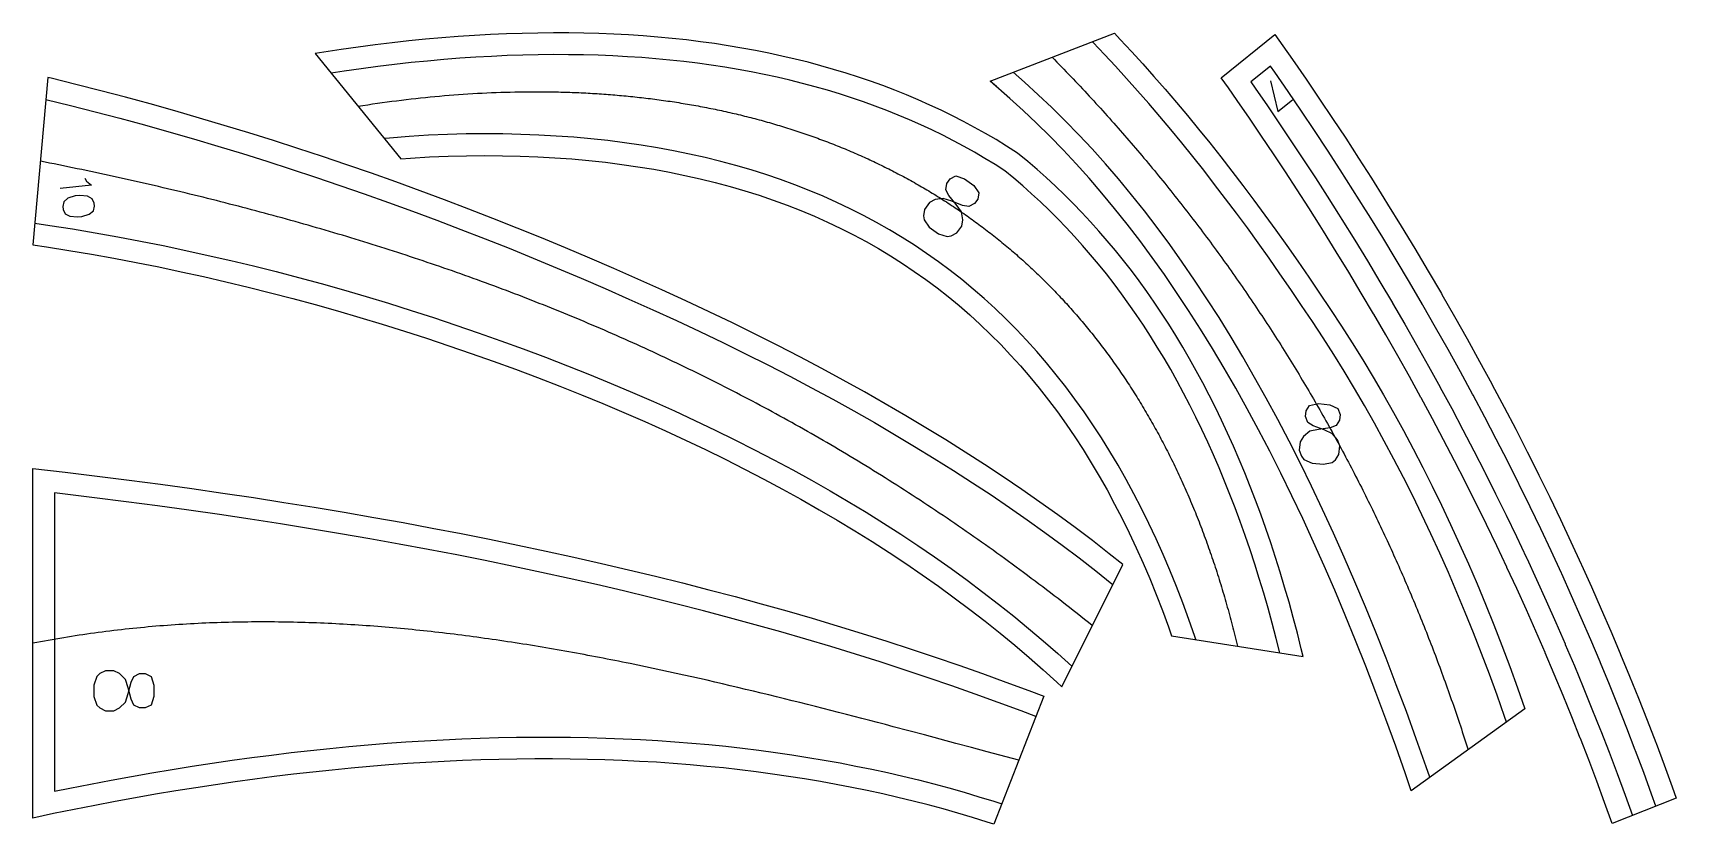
# Model space of a CAD drawing. Extents: x 1 to 96, y -465 to 46.
# Drawn here: x 1.2 to 95.5, y -257.9 to -212.5 of the extents above; entities that cross this region are included whole.
import ezdxf

# ---------------------------------------------------------------- set-up
doc = ezdxf.new("R2010")
doc.units = 0
doc.layers.add('11', color=216, linetype='CONTINUOUS')

msp = doc.modelspace()

# ---------------------------------------------------------------- linework, layer by layer
at = {"layer": '11'}
for points in [[(17.451, -213.679), (22.353, -219.732), (22.919, -219.684), (23.999, -219.615), (25.065, -219.571), (26.118, -219.547), (27.159, -219.538), (28.186, -219.546), (29.202, -219.569), (30.204, -219.608), (31.194, -219.663), (32.171, -219.734), (33.135, -219.821), (34.086, -219.923), (35.025, -220.042), (35.951, -220.176), (36.865, -220.326), (37.765, -220.492), (38.653, -220.673), (39.529, -220.871), (40.391, -221.084), (41.241, -221.313), (42.078, -221.558), (42.903, -221.818), (43.715, -222.095), (44.514, -222.387), (45.3, -222.696), (46.074, -223.02), (46.835, -223.359), (47.583, -223.715), (48.318, -224.087), (49.041, -224.474), (49.751, -224.877), (50.448, -225.296), (51.133, -225.731), (51.805, -226.181), (52.464, -226.648), (53.112, -227.131), (53.748, -227.631), (54.373, -228.147), (54.987, -228.681), (55.59, -229.232), (56.182, -229.8), (56.762, -230.384), (57.332, -230.986), (57.89, -231.605), (58.437, -232.24), (58.973, -232.893), (59.498, -233.563), (60.012, -234.249), (60.515, -234.953), (61.006, -235.673), (61.487, -236.411), (61.956, -237.165), (62.415, -237.937), (62.862, -238.725), (63.298, -239.53), (63.723, -240.353), (64.136, -241.192), (64.539, -242.048), (64.93, -242.922), (65.311, -243.812), (65.68, -244.719), (66.038, -245.644), (66.385, -246.585), (66.562, -247.09), (74.109, -248.279), (74.004, -247.841), (73.777, -246.939), (73.541, -246.047), (73.299, -245.167), (73.048, -244.297), (72.789, -243.439), (72.523, -242.592), (72.249, -241.755), (71.967, -240.93), (71.678, -240.115), (71.381, -239.312), (71.076, -238.519), (70.763, -237.738), (70.442, -236.968), (70.114, -236.208), (69.778, -235.46), (69.434, -234.723), (69.082, -233.997), (68.723, -233.281), (68.355, -232.577), (67.98, -231.884), (67.597, -231.202), (67.207, -230.53), (66.809, -229.87), (66.402, -229.221), (65.989, -228.583), (65.567, -227.956), (65.138, -227.34), (64.7, -226.734), (64.255, -226.14), (63.803, -225.557), (63.342, -224.985), (62.874, -224.424), (62.398, -223.874), (61.914, -223.335), (61.423, -222.807), (60.923, -222.29), (60.416, -221.784), (59.901, -221.289), (59.378, -220.805), (58.848, -220.332), (58.31, -219.87), (57.733, -219.397), (57.104, -218.994), (56.498, -218.625), (55.885, -218.267), (55.263, -217.919), (54.633, -217.582), (53.995, -217.256), (53.349, -216.941), (52.695, -216.637), (52.033, -216.343), (51.363, -216.061), (50.684, -215.789), (49.998, -215.527), (49.303, -215.277), (48.601, -215.037), (47.89, -214.809), (47.172, -214.591), (46.445, -214.384), (45.71, -214.187), (44.967, -214.001), (44.216, -213.827), (43.457, -213.663), (42.69, -213.509), (41.915, -213.367), (41.132, -213.235), (40.34, -213.114), (39.541, -213.004), (38.733, -212.905), (37.918, -212.817), (37.094, -212.739), (36.262, -212.672), (35.423, -212.616), (34.575, -212.571), (33.719, -212.536), (32.855, -212.513), (31.983, -212.5), (31.103, -212.498), (30.214, -212.506), (29.318, -212.526), (28.414, -212.556), (27.501, -212.597), (26.581, -212.649), (25.652, -212.712), (24.715, -212.785), (23.771, -212.869), (22.818, -212.964), (21.857, -213.07), (20.888, -213.187), (19.911, -213.314), (18.926, -213.453), (17.932, -213.602)], [(56.153, -215.264), (63.284, -212.521), (63.62, -212.876), (64.266, -213.571), (64.911, -214.279), (65.554, -215.001), (66.196, -215.736), (66.837, -216.484), (67.476, -217.246), (68.115, -218.021), (68.752, -218.81), (69.388, -219.612), (70.023, -220.428), (70.656, -221.257), (71.288, -222.099), (71.919, -222.955), (72.549, -223.825), (73.178, -224.707), (73.805, -225.604), (74.431, -226.513), (75.056, -227.436), (75.68, -228.373), (76.303, -229.322), (76.92, -230.286), (77.527, -231.264), (78.126, -232.257), (78.714, -233.263), (79.294, -234.284), (79.863, -235.32), (80.424, -236.369), (80.975, -237.433), (81.516, -238.511), (82.048, -239.604), (82.57, -240.711), (83.083, -241.832), (83.587, -242.968), (84.081, -244.117), (84.565, -245.282), (85.04, -246.46), (85.506, -247.653), (85.962, -248.86), (86.409, -250.081), (86.831, -251.276), (80.308, -255.977), (80.257, -255.821), (79.984, -255.018), (79.424, -253.431), (78.857, -251.871), (78.284, -250.338), (77.704, -248.832), (77.118, -247.354), (76.525, -245.903), (75.926, -244.478), (75.32, -243.081), (74.708, -241.711), (74.089, -240.368), (73.464, -239.053), (72.832, -237.764), (72.193, -236.502), (71.548, -235.268), (70.897, -234.061), (70.239, -232.88), (69.574, -231.727), (68.903, -230.601), (68.225, -229.502), (67.541, -228.431), (66.85, -227.386), (66.153, -226.369), (65.449, -225.378), (64.739, -224.415), (64.022, -223.479), (63.298, -222.57), (62.568, -221.688), (61.832, -220.833), (61.089, -220.005), (60.339, -219.205), (59.583, -218.431), (58.82, -217.685), (58.054, -216.962), (57.286, -216.26), (56.517, -215.578)], [(95.503, -256.404), (91.832, -257.863), (91.401, -256.662), (90.949, -255.435), (90.487, -254.212), (90.015, -252.992), (90.005, -252.966), (89.517, -251.737), (89.02, -250.512), (88.513, -249.291), (87.996, -248.074), (87.985, -248.049), (87.453, -246.823), (86.911, -245.602), (86.36, -244.385), (85.799, -243.172), (85.787, -243.148), (85.211, -241.928), (84.625, -240.712), (84.03, -239.501), (83.425, -238.294), (83.413, -238.271), (82.794, -237.058), (82.164, -235.849), (81.526, -234.646), (80.878, -233.447), (80.866, -233.425), (80.203, -232.221), (79.531, -231.021), (78.85, -229.827), (78.16, -228.638), (78.148, -228.618), (77.443, -227.424), (76.729, -226.235), (76.006, -225.052), (75.274, -223.874), (75.085, -223.572), (74.427, -222.532), (73.761, -221.496), (73.088, -220.465), (72.407, -219.439), (71.725, -218.42), (71.032, -217.396), (70.327, -216.38), (69.82, -215.658), (69.412, -215.079), (72.486, -212.59), (72.94, -213.235), (73.503, -214.035), (74.285, -215.162), (75.054, -216.299), (75.8, -217.417), (76.55, -218.549), (77.29, -219.688), (78.022, -220.832), (78.744, -221.982), (78.952, -222.317), (79.739, -223.593), (80.516, -224.874), (81.282, -226.162), (82.038, -227.456), (82.066, -227.505), (82.797, -228.78), (83.518, -230.062), (84.229, -231.349), (84.93, -232.642), (84.956, -232.691), (85.633, -233.965), (86.299, -235.244), (86.956, -236.528), (87.601, -237.817), (87.626, -237.867), (88.249, -239.137), (88.862, -240.412), (89.465, -241.691), (90.056, -242.975), (90.08, -243.026), (90.65, -244.29), (91.209, -245.558), (91.759, -246.83), (92.298, -248.107), (92.319, -248.159), (92.837, -249.414), (93.345, -250.674), (93.842, -251.938), (94.329, -253.206), (94.348, -253.258), (94.815, -254.503), (95.271, -255.753)], [(2.116, -215.058), (1.25, -224.661), (2.029, -224.777), (3.319, -224.981), (4.608, -225.199), (5.895, -225.43), (7.183, -225.673), (8.469, -225.93), (9.754, -226.2), (11.039, -226.482), (12.322, -226.778), (13.605, -227.086), (14.887, -227.408), (16.168, -227.742), (17.448, -228.09), (18.727, -228.45), (20.006, -228.824), (21.284, -229.21), (22.56, -229.609), (23.836, -230.022), (25.111, -230.447), (26.385, -230.885), (27.659, -231.337), (28.931, -231.801), (30.203, -232.278), (31.466, -232.766), (32.712, -233.262), (33.941, -233.766), (35.153, -234.278), (36.348, -234.799), (37.527, -235.328), (38.689, -235.865), (39.834, -236.41), (40.962, -236.964), (42.073, -237.526), (43.168, -238.096), (44.245, -238.674), (45.306, -239.26), (46.35, -239.855), (47.377, -240.458), (48.387, -241.069), (49.381, -241.688), (50.357, -242.316), (51.317, -242.951), (52.26, -243.595), (53.186, -244.247), (54.095, -244.908), (54.988, -245.576), (55.863, -246.253), (56.722, -246.938), (57.564, -247.632), (58.389, -248.333), (59.197, -249.043), (59.989, -249.761), (60.26, -250.014), (63.767, -243.004), (62.984, -242.379), (62.019, -241.63), (61.035, -240.887), (60.032, -240.15), (59.009, -239.419), (57.968, -238.693), (56.907, -237.973), (55.827, -237.26), (54.728, -236.551), (53.61, -235.849), (52.472, -235.152), (51.316, -234.462), (50.14, -233.777), (48.945, -233.097), (47.731, -232.424), (46.498, -231.756), (45.245, -231.095), (43.974, -230.439), (42.683, -229.788), (41.373, -229.144), (40.044, -228.505), (38.696, -227.872), (37.328, -227.245), (35.95, -226.627), (34.57, -226.019), (33.188, -225.423), (31.804, -224.838), (30.419, -224.263), (29.031, -223.7), (27.641, -223.148), (26.25, -222.607), (24.856, -222.077), (23.46, -221.558), (22.063, -221.05), (20.664, -220.553), (19.262, -220.067), (17.859, -219.592), (16.454, -219.129), (15.046, -218.676), (13.637, -218.235), (12.226, -217.804), (10.813, -217.385), (9.398, -216.976), (7.981, -216.579), (6.562, -216.193), (5.141, -215.818), (3.718, -215.454), (2.294, -215.101)], [(52.666, -223.644), (53.195, -224.029), (53.689, -224.185), (53.917, -224.149), (54.242, -223.98), (54.53, -223.583), (54.59, -223.222), (54.518, -222.765), (54.217, -222.345), (53.784, -221.828), (53.615, -221.503), (53.675, -221.142), (53.867, -220.877), (54.192, -220.709), (54.685, -220.865), (55.215, -221.249), (55.516, -221.67), (55.456, -222.031), (55.263, -222.296), (54.939, -222.464), (54.578, -222.404), (53.952, -222.152), (53.459, -221.996), (53.002, -222.068), (52.677, -222.237), (52.389, -222.634), (52.329, -222.995), (52.365, -223.223)], [(2.981, -222.624), (3.094, -222.873), (3.369, -223.018), (3.807, -223.058), (4.065, -223.031), (4.485, -222.9), (4.724, -222.701), (4.783, -222.435), (4.765, -222.263), (4.652, -222.014), (4.376, -221.869), (3.938, -221.828), (3.681, -221.855), (3.261, -221.986), (3.022, -222.185), (2.963, -222.452)], [(74.627, -237.182), (75.278, -237.251), (75.783, -237.139), (75.963, -236.994), (76.16, -236.686), (76.211, -236.197), (76.083, -235.855), (75.792, -235.495), (75.321, -235.281), (74.687, -235.05), (74.378, -234.853), (74.25, -234.511), (74.284, -234.185), (74.481, -233.877), (74.986, -233.766), (75.637, -233.834), (76.108, -234.048), (76.237, -234.391), (76.202, -234.716), (76.006, -235.024), (75.663, -235.153), (74.995, -235.247), (74.49, -235.358), (74.13, -235.65), (73.933, -235.958), (73.882, -236.446), (74.011, -236.789), (74.156, -236.968)], [(59.228, -250.563), (56.363, -257.897), (55.99, -257.777), (55.153, -257.517), (54.31, -257.268), (53.46, -257.027), (52.603, -256.797), (51.739, -256.576), (50.869, -256.365), (49.992, -256.163), (49.109, -255.971), (48.218, -255.789), (47.321, -255.616), (46.418, -255.453), (45.508, -255.299), (44.591, -255.156), (43.667, -255.021), (42.737, -254.897), (41.8, -254.782), (40.856, -254.676), (39.906, -254.581), (38.949, -254.495), (37.985, -254.418), (37.015, -254.351), (36.038, -254.294), (35.054, -254.246), (34.064, -254.209), (33.067, -254.18), (32.063, -254.162), (31.053, -254.152), (30.036, -254.153), (29.012, -254.163), (27.982, -254.183), (26.945, -254.212), (25.901, -254.252), (24.85, -254.3), (23.793, -254.359), (22.73, -254.427), (21.659, -254.504), (20.582, -254.591), (19.498, -254.688), (18.408, -254.795), (17.311, -254.911), (16.207, -255.037), (15.096, -255.172), (13.979, -255.317), (12.855, -255.472), (11.725, -255.636), (10.588, -255.81), (9.444, -255.993), (8.293, -256.186), (7.136, -256.389), (5.972, -256.601), (4.802, -256.823), (3.624, -257.055), (2.441, -257.296), (1.25, -257.547), (1.25, -237.489), (3.104, -237.704), (4.942, -237.928), (6.764, -238.159), (8.572, -238.398), (10.364, -238.645), (12.141, -238.9), (13.903, -239.163), (15.65, -239.434), (17.381, -239.713), (19.098, -240), (20.799, -240.295), (22.484, -240.597), (24.155, -240.908), (25.81, -241.226), (27.45, -241.552), (29.075, -241.887), (30.685, -242.229), (32.279, -242.579), (33.858, -242.937), (35.422, -243.303), (36.971, -243.677), (38.505, -244.059), (40.023, -244.448), (41.526, -244.846), (43.014, -245.251), (44.486, -245.665), (45.944, -246.086), (47.386, -246.516), (48.813, -246.953), (50.224, -247.398), (51.621, -247.851), (53.002, -248.312), (54.368, -248.781), (55.719, -249.258), (57.054, -249.743), (58.375, -250.235)], [(4.755, -249.917), (4.755, -250.571), (4.919, -251.062), (5.082, -251.225), (5.409, -251.389), (5.9, -251.389), (6.227, -251.225), (6.555, -250.898), (6.718, -250.407), (6.882, -249.753), (7.045, -249.426), (7.373, -249.262), (7.7, -249.262), (8.027, -249.426), (8.191, -249.917), (8.191, -250.571), (8.027, -251.062), (7.7, -251.225), (7.373, -251.225), (7.045, -251.062), (6.882, -250.735), (6.718, -250.08), (6.555, -249.589), (6.227, -249.262), (5.9, -249.099), (5.409, -249.099), (5.082, -249.262), (4.919, -249.426)]]:
    msp.add_lwpolyline(points, close=True, dxfattribs=at)
for points in [[(74.109, -248.279), (74.004, -247.841), (73.777, -246.939), (73.541, -246.047), (73.299, -245.167), (73.048, -244.297), (72.789, -243.439), (72.523, -242.592), (72.249, -241.755), (71.967, -240.93), (71.678, -240.115), (71.381, -239.312), (71.076, -238.519), (70.763, -237.738), (70.442, -236.968), (70.114, -236.208), (69.778, -235.46), (69.434, -234.723), (69.082, -233.997), (68.723, -233.281), (68.355, -232.577), (67.98, -231.884), (67.597, -231.202), (67.207, -230.53), (66.809, -229.87), (66.402, -229.221), (65.989, -228.583), (65.567, -227.956), (65.138, -227.34), (64.7, -226.734), (64.255, -226.14), (63.803, -225.557), (63.342, -224.985), (62.874, -224.424), (62.398, -223.874), (61.914, -223.335), (61.423, -222.807), (60.923, -222.29), (60.416, -221.784), (59.901, -221.289), (59.378, -220.805), (58.848, -220.332), (58.31, -219.87), (57.733, -219.397), (57.104, -218.994), (56.498, -218.625), (55.885, -218.267), (55.263, -217.919), (54.633, -217.582), (53.995, -217.256), (53.349, -216.941), (52.695, -216.637), (52.033, -216.343), (51.363, -216.061), (50.684, -215.789), (49.998, -215.527), (49.303, -215.277), (48.601, -215.037), (47.89, -214.809), (47.172, -214.591), (46.445, -214.384), (45.71, -214.187), (44.967, -214.001), (44.216, -213.827), (43.457, -213.663), (42.69, -213.509), (41.915, -213.367), (41.132, -213.235), (40.34, -213.114), (39.541, -213.004), (38.733, -212.905), (37.918, -212.817), (37.094, -212.739), (36.262, -212.672), (35.423, -212.616), (34.575, -212.571), (33.719, -212.536), (32.855, -212.513), (31.983, -212.5), (31.103, -212.498), (30.214, -212.506), (29.318, -212.526), (28.414, -212.556), (27.501, -212.597), (26.581, -212.649), (25.652, -212.712), (24.715, -212.785), (23.771, -212.869), (22.818, -212.964), (21.857, -213.07), (20.888, -213.187), (19.911, -213.314), (18.926, -213.453), (17.932, -213.602), (17.451, -213.679)], [(85.772, -252.039), (85.666, -251.728), (85.233, -250.505), (84.791, -249.296), (84.339, -248.101), (83.879, -246.921), (83.409, -245.755), (82.929, -244.604), (82.441, -243.468), (81.943, -242.345), (81.437, -241.238), (80.921, -240.144), (80.395, -239.065), (79.861, -238.001), (79.317, -236.951), (78.764, -235.915), (78.202, -234.894), (77.631, -233.887), (77.051, -232.895), (76.461, -231.917), (75.862, -230.953), (75.253, -230.002), (74.637, -229.062), (74.019, -228.133), (73.399, -227.218), (72.778, -226.316), (72.157, -225.428), (71.534, -224.554), (70.91, -223.693), (70.285, -222.846), (69.66, -222.012), (69.033, -221.191), (68.405, -220.384), (67.776, -219.591), (67.146, -218.811), (66.515, -218.045), (65.883, -217.292), (65.25, -216.553), (64.617, -215.828), (63.982, -215.116), (63.346, -214.417), (62.709, -213.732), (62.072, -213.06), (62.02, -213.007)], [(63.284, -212.521), (63.62, -212.876), (64.266, -213.571), (64.911, -214.279), (65.554, -215.001), (66.196, -215.736), (66.837, -216.484), (67.476, -217.246), (68.115, -218.021), (68.752, -218.81), (69.388, -219.612), (70.023, -220.428), (70.656, -221.257), (71.288, -222.099), (71.919, -222.955), (72.549, -223.825), (73.178, -224.707), (73.805, -225.604), (74.431, -226.513), (75.056, -227.436), (75.68, -228.373), (76.303, -229.322), (76.92, -230.286), (77.527, -231.264), (78.126, -232.257), (78.714, -233.263), (79.294, -234.284), (79.863, -235.32), (80.424, -236.369), (80.975, -237.433), (81.516, -238.511), (82.048, -239.604), (82.57, -240.711), (83.083, -241.832), (83.587, -242.968), (84.081, -244.117), (84.565, -245.282), (85.04, -246.46), (85.506, -247.653), (85.962, -248.86), (86.409, -250.081), (86.831, -251.276)], [(91.832, -257.863), (91.401, -256.662), (90.949, -255.435), (90.487, -254.212), (90.015, -252.992), (90.005, -252.966), (89.517, -251.737), (89.02, -250.512), (88.513, -249.291), (87.996, -248.074), (87.985, -248.049), (87.453, -246.823), (86.911, -245.602), (86.36, -244.385), (85.799, -243.172), (85.787, -243.148), (85.211, -241.928), (84.625, -240.712), (84.03, -239.501), (83.425, -238.294), (83.413, -238.271), (82.794, -237.058), (82.164, -235.849), (81.526, -234.646), (80.878, -233.447), (80.866, -233.425), (80.203, -232.221), (79.531, -231.021), (78.85, -229.827), (78.16, -228.638), (78.148, -228.618), (77.443, -227.424), (76.729, -226.235), (76.006, -225.052), (75.274, -223.874), (75.085, -223.572), (74.427, -222.532), (73.761, -221.496), (73.088, -220.465), (72.407, -219.439), (71.725, -218.42), (71.032, -217.396), (70.327, -216.38), (69.82, -215.658), (69.412, -215.079), (72.486, -212.59), (72.94, -213.235), (73.503, -214.035), (74.285, -215.162), (75.054, -216.299), (75.8, -217.417), (76.55, -218.549), (77.29, -219.688), (78.022, -220.832), (78.744, -221.982), (78.952, -222.317), (79.739, -223.593), (80.516, -224.874), (81.282, -226.162), (82.038, -227.456), (82.066, -227.505), (82.797, -228.78), (83.518, -230.062), (84.229, -231.349), (84.93, -232.642), (84.956, -232.691), (85.633, -233.965), (86.299, -235.244), (86.956, -236.528), (87.601, -237.817), (87.626, -237.867), (88.249, -239.137), (88.862, -240.412), (89.465, -241.691), (90.056, -242.975), (90.08, -243.026), (90.65, -244.29), (91.209, -245.558), (91.759, -246.83), (92.298, -248.107), (92.319, -248.159), (92.837, -249.414), (93.345, -250.674), (93.842, -251.938), (94.329, -253.206), (94.348, -253.258), (94.815, -254.503), (95.271, -255.753), (95.503, -256.404)], [(72.772, -248.069), (72.566, -247.251), (72.335, -246.373), (72.095, -245.506), (71.849, -244.651), (71.595, -243.806), (71.333, -242.973), (71.064, -242.152), (70.787, -241.341), (70.503, -240.542), (70.211, -239.753), (69.912, -238.976), (69.605, -238.211), (69.291, -237.456), (68.97, -236.713), (68.641, -235.98), (68.305, -235.259), (67.961, -234.55), (67.61, -233.851), (67.251, -233.163), (66.885, -232.487), (66.512, -231.822), (66.131, -231.168), (65.744, -230.525), (65.348, -229.893), (64.945, -229.272), (64.535, -228.662), (64.118, -228.063), (63.693, -227.475), (63.261, -226.898), (62.822, -226.332), (62.375, -225.778), (61.921, -225.234), (61.46, -224.701), (60.991, -224.178), (60.515, -223.667), (60.032, -223.167), (59.541, -222.677), (59.043, -222.198), (58.538, -221.73), (58.025, -221.273), (57.506, -220.828), (56.997, -220.41), (56.442, -220.054), (55.858, -219.699), (55.264, -219.352), (54.663, -219.016), (54.054, -218.69), (53.437, -218.375), (52.811, -218.07), (52.178, -217.775), (51.537, -217.491), (50.887, -217.217), (50.229, -216.953), (49.564, -216.7), (48.89, -216.457), (48.208, -216.224), (47.517, -216.002), (46.819, -215.79), (46.112, -215.588), (45.397, -215.397), (44.674, -215.217), (43.943, -215.046), (43.203, -214.887), (42.455, -214.737), (41.698, -214.598), (40.934, -214.47), (40.161, -214.352), (39.379, -214.244), (38.59, -214.147), (37.792, -214.06), (36.985, -213.984), (36.171, -213.919), (35.348, -213.864), (34.516, -213.819), (33.677, -213.786), (32.828, -213.762), (31.972, -213.75), (31.107, -213.748), (30.234, -213.756), (29.353, -213.775), (28.463, -213.805), (27.564, -213.846), (26.658, -213.897), (25.743, -213.958), (24.82, -214.031), (23.888, -214.114), (22.948, -214.208), (22, -214.312), (21.043, -214.427), (20.078, -214.553), (19.105, -214.69), (18.36, -214.802)], [(59.718, -213.893), (59.853, -214.031), (59.988, -214.17), (60.123, -214.308), (60.257, -214.447), (60.391, -214.586), (60.524, -214.725), (60.658, -214.864), (60.79, -215.003), (60.923, -215.143), (61.055, -215.283), (61.187, -215.422), (61.318, -215.562), (61.449, -215.702), (61.58, -215.842), (61.71, -215.983), (61.84, -216.123), (61.97, -216.264), (62.099, -216.405), (62.228, -216.546), (62.356, -216.687), (62.485, -216.828), (62.612, -216.969), (62.74, -217.111), (62.867, -217.252), (62.994, -217.394), (63.12, -217.536), (63.246, -217.678), (63.372, -217.82), (63.498, -217.962), (63.623, -218.105), (63.747, -218.247), (63.872, -218.39), (63.996, -218.533), (64.12, -218.676), (64.243, -218.819), (64.366, -218.963), (64.489, -219.106), (64.611, -219.25), (64.733, -219.393), (64.854, -219.537), (64.976, -219.681), (65.097, -219.825), (65.217, -219.97), (65.337, -220.114), (65.457, -220.259), (65.577, -220.403), (65.696, -220.548), (65.815, -220.693), (65.934, -220.838), (66.052, -220.983), (66.17, -221.129), (66.287, -221.274), (66.404, -221.42), (66.521, -221.566), (66.638, -221.712), (66.754, -221.858), (66.87, -222.004), (66.985, -222.15), (67.1, -222.297), (67.215, -222.444), (67.329, -222.59), (67.444, -222.737), (67.557, -222.884), (67.671, -223.031), (67.784, -223.179), (67.897, -223.326), (68.009, -223.474), (68.121, -223.621), (68.233, -223.769), (68.344, -223.917), (68.456, -224.065), (68.566, -224.214), (68.677, -224.362), (68.787, -224.51), (68.897, -224.659), (69.006, -224.808), (69.115, -224.957), (69.224, -225.106), (69.332, -225.255), (69.44, -225.404), (69.548, -225.554), (69.656, -225.703), (69.763, -225.853), (69.87, -226.003), (69.976, -226.153), (70.082, -226.303), (70.188, -226.453), (70.293, -226.604), (70.398, -226.754), (70.503, -226.905), (70.608, -227.056), (70.712, -227.207), (70.816, -227.358), (70.919, -227.509), (71.022, -227.66), (71.125, -227.811), (71.228, -227.963), (71.33, -228.115), (71.432, -228.267), (71.533, -228.419), (71.634, -228.571), (71.735, -228.723), (71.836, -228.875), (71.936, -229.028), (72.036, -229.18), (72.135, -229.333), (72.235, -229.486), (72.334, -229.639), (72.432, -229.792), (72.531, -229.945), (72.628, -230.099), (72.726, -230.252), (72.823, -230.406), (72.92, -230.56), (73.017, -230.713), (73.113, -230.867), (73.209, -231.022), (73.305, -231.176), (73.4, -231.33), (73.496, -231.485), (73.59, -231.639), (73.685, -231.794), (73.779, -231.949), (73.873, -232.104), (73.966, -232.259), (74.059, -232.415), (74.152, -232.57), (74.245, -232.726), (74.337, -232.881), (74.429, -233.037), (74.52, -233.193), (74.611, -233.349), (74.702, -233.505), (74.793, -233.662), (74.883, -233.818), (74.973, -233.975), (75.063, -234.131), (75.152, -234.288), (75.241, -234.445), (75.33, -234.602), (75.418, -234.759), (75.506, -234.917), (75.594, -235.074), (75.682, -235.231), (75.769, -235.389), (75.856, -235.547), (75.942, -235.705), (76.028, -235.863), (76.114, -236.021), (76.2, -236.179), (76.285, -236.338), (76.37, -236.496), (76.455, -236.655), (76.539, -236.814), (76.623, -236.973), (76.707, -237.132), (76.79, -237.291), (76.874, -237.45), (76.956, -237.61), (77.039, -237.769), (77.121, -237.929), (77.203, -238.088), (77.284, -238.248), (77.366, -238.408), (77.447, -238.568), (77.527, -238.729), (77.608, -238.889), (77.688, -239.05), (77.768, -239.21), (77.847, -239.371), (77.926, -239.532), (78.005, -239.693), (78.083, -239.854), (78.162, -240.015), (78.24, -240.176), (78.317, -240.338), (78.394, -240.499), (78.471, -240.661), (78.548, -240.823), (78.625, -240.985), (78.701, -241.147), (78.776, -241.309), (78.852, -241.471), (78.927, -241.633), (79.002, -241.796), (79.077, -241.959), (79.151, -242.121), (79.225, -242.284), (79.299, -242.447), (79.372, -242.61), (79.445, -242.773), (79.518, -242.937), (79.59, -243.1), (79.663, -243.264), (79.734, -243.428), (79.806, -243.591), (79.877, -243.755), (79.948, -243.919), (80.019, -244.083), (80.09, -244.248), (80.16, -244.412), (80.229, -244.576), (80.299, -244.741), (80.368, -244.906), (80.437, -245.071), (80.506, -245.236), (80.574, -245.401), (80.642, -245.566), (80.71, -245.731), (80.778, -245.897), (80.845, -246.062), (80.912, -246.228), (80.978, -246.393), (81.044, -246.559), (81.11, -246.725), (81.176, -246.891), (81.242, -247.058), (81.307, -247.224), (81.372, -247.39), (81.436, -247.557), (81.5, -247.723), (81.564, -247.89), (81.628, -248.057), (81.692, -248.224), (81.755, -248.391), (81.817, -248.558), (81.88, -248.726), (81.942, -248.893), (82.004, -249.061), (82.066, -249.228), (82.127, -249.396), (82.188, -249.564), (82.249, -249.732), (82.31, -249.9), (82.37, -250.068), (82.43, -250.237), (82.49, -250.405), (82.549, -250.574), (82.608, -250.742), (82.667, -250.911), (82.725, -251.08), (82.784, -251.249), (82.842, -251.418), (82.899, -251.587), (82.957, -251.757), (83.014, -251.926), (83.071, -252.095), (83.127, -252.265), (83.183, -252.435), (83.239, -252.605), (83.295, -252.775), (83.351, -252.945), (83.461, -253.285), (83.569, -253.626)], [(81.37, -255.211), (81.165, -254.608), (80.6, -253.009), (80.03, -251.438), (79.453, -249.895), (78.869, -248.378), (78.278, -246.887), (77.68, -245.424), (77.076, -243.987), (76.464, -242.578), (75.846, -241.195), (75.221, -239.838), (74.59, -238.509), (73.951, -237.206), (73.305, -235.931), (72.652, -234.682), (71.993, -233.459), (71.326, -232.264), (70.653, -231.095), (69.972, -229.953), (69.284, -228.838), (68.589, -227.75), (67.887, -226.688), (67.178, -225.653), (66.462, -224.645), (65.738, -223.664), (65.007, -222.709), (64.269, -221.782), (63.523, -220.881), (62.77, -220.007), (62.01, -219.16), (61.242, -218.34), (60.467, -217.547), (59.686, -216.783), (58.904, -216.046), (58.123, -215.331), (57.474, -214.756)], [(94.34, -256.866), (94.095, -256.176), (93.642, -254.937), (93.179, -253.699), (93.161, -253.651), (92.677, -252.391), (92.183, -251.136), (91.68, -249.886), (91.165, -248.638), (91.145, -248.591), (90.609, -247.321), (90.064, -246.058), (89.508, -244.799), (88.941, -243.542), (88.92, -243.496), (88.331, -242.219), (87.733, -240.949), (87.125, -239.683), (86.505, -238.42), (86.483, -238.375), (85.84, -237.092), (85.189, -235.817), (84.527, -234.547), (83.853, -233.28), (83.829, -233.235), (83.133, -231.949), (82.427, -230.671), (81.71, -229.398), (80.983, -228.129), (80.957, -228.085), (80.205, -226.797), (79.444, -225.518), (78.673, -224.245), (77.89, -222.975), (77.684, -222.645), (76.966, -221.501), (76.24, -220.365), (75.505, -219.235), (74.759, -218.109), (74.016, -216.996), (73.254, -215.869), (72.478, -214.75), (72.234, -214.403), (71.107, -215.316), (71.352, -215.665), (72.063, -216.689), (72.762, -217.722), (73.447, -218.746), (74.132, -219.777), (74.811, -220.816), (75.481, -221.86), (76.143, -222.907), (76.334, -223.212), (77.07, -224.396), (77.798, -225.587), (78.517, -226.784), (79.226, -227.984), (79.24, -228.008), (79.934, -229.204), (80.619, -230.406), (81.296, -231.614), (81.962, -232.825), (81.976, -232.85), (82.628, -234.056), (83.271, -235.268), (83.904, -236.485), (84.528, -237.705), (84.541, -237.732), (85.149, -238.945), (85.749, -240.165), (86.339, -241.389), (86.919, -242.616), (86.932, -242.645), (87.496, -243.864), (88.052, -245.09), (88.598, -246.321), (89.133, -247.553), (89.146, -247.583), (89.666, -248.807), (90.176, -250.037), (90.677, -251.272), (91.168, -252.507), (91.18, -252.539), (91.655, -253.765), (92.12, -254.998), (92.576, -256.235), (92.994, -257.401)], [(63.767, -243.004), (62.984, -242.379), (62.019, -241.63), (61.035, -240.887), (60.032, -240.15), (59.009, -239.419), (57.968, -238.693), (56.907, -237.973), (55.827, -237.26), (54.728, -236.551), (53.61, -235.849), (52.472, -235.152), (51.316, -234.462), (50.14, -233.777), (48.945, -233.097), (47.731, -232.424), (46.498, -231.756), (45.245, -231.095), (43.974, -230.439), (42.683, -229.788), (41.373, -229.144), (40.044, -228.505), (38.696, -227.872), (37.328, -227.245), (35.95, -226.627), (34.57, -226.019), (33.188, -225.423), (31.804, -224.838), (30.419, -224.263), (29.031, -223.7), (27.641, -223.148), (26.25, -222.607), (24.856, -222.077), (23.46, -221.558), (22.063, -221.05), (20.664, -220.553), (19.262, -220.067), (17.859, -219.592), (16.454, -219.129), (15.046, -218.676), (13.637, -218.235), (12.226, -217.804), (10.813, -217.385), (9.398, -216.976), (7.981, -216.579), (6.562, -216.193), (5.141, -215.818), (3.718, -215.454), (2.294, -215.101), (2.116, -215.058)], [(80.308, -255.977), (80.257, -255.821), (79.984, -255.018), (79.424, -253.431), (78.857, -251.871), (78.284, -250.338), (77.704, -248.832), (77.118, -247.354), (76.525, -245.903), (75.926, -244.478), (75.32, -243.081), (74.708, -241.711), (74.089, -240.368), (73.464, -239.053), (72.832, -237.764), (72.193, -236.502), (71.548, -235.268), (70.897, -234.061), (70.239, -232.88), (69.574, -231.727), (68.903, -230.601), (68.225, -229.502), (67.541, -228.431), (66.85, -227.386), (66.153, -226.369), (65.449, -225.378), (64.739, -224.415), (64.022, -223.479), (63.298, -222.57), (62.568, -221.688), (61.832, -220.833), (61.089, -220.005), (60.339, -219.205), (59.583, -218.431), (58.82, -217.685), (58.054, -216.962), (57.286, -216.26), (56.153, -215.264)], [(72.23, -215.259), (72.662, -217.018), (73.502, -216.338)], [(2.002, -216.316), (3.413, -216.666), (4.827, -217.028), (6.238, -217.4), (7.648, -217.784), (9.056, -218.179), (10.462, -218.584), (11.866, -219.001), (13.268, -219.429), (14.668, -219.867), (16.066, -220.317), (17.463, -220.778), (18.857, -221.25), (20.25, -221.732), (21.64, -222.226), (23.029, -222.731), (24.416, -223.247), (25.801, -223.773), (27.184, -224.311), (28.565, -224.86), (29.944, -225.42), (31.322, -225.991), (32.697, -226.572), (34.071, -227.165), (35.442, -227.769), (36.812, -228.384), (38.169, -229.006), (39.508, -229.634), (40.826, -230.268), (42.126, -230.907), (43.406, -231.552), (44.667, -232.203), (45.908, -232.859), (47.13, -233.52), (48.333, -234.187), (49.516, -234.86), (50.68, -235.538), (51.825, -236.222), (52.951, -236.911), (54.057, -237.606), (55.144, -238.306), (56.211, -239.012), (57.259, -239.723), (58.288, -240.44), (59.298, -241.162), (60.288, -241.89), (61.259, -242.623), (62.211, -243.361), (63.143, -244.105), (63.195, -244.148)], [(19.902, -216.705), (20.179, -216.662), (20.457, -216.62), (20.734, -216.579), (21.011, -216.539), (21.287, -216.5), (21.563, -216.462), (21.839, -216.426), (22.115, -216.39), (22.39, -216.356), (22.665, -216.323), (22.939, -216.291), (23.214, -216.26), (23.488, -216.231), (23.761, -216.202), (24.034, -216.175), (24.307, -216.149), (24.58, -216.124), (24.852, -216.1), (25.124, -216.078), (25.395, -216.056), (25.666, -216.036), (25.937, -216.017), (26.207, -215.999), (26.477, -215.983), (26.747, -215.967), (27.016, -215.953), (27.285, -215.94), (27.553, -215.928), (27.821, -215.917), (28.089, -215.907), (28.356, -215.899), (28.623, -215.892), (28.89, -215.886), (29.156, -215.881), (29.421, -215.878), (29.686, -215.875), (29.819, -215.875), (29.951, -215.874), (30.083, -215.874), (30.215, -215.874), (30.347, -215.875), (30.479, -215.875), (30.611, -215.876), (30.742, -215.878), (30.874, -215.88), (31.005, -215.882), (31.137, -215.884), (31.268, -215.886), (31.399, -215.889), (31.53, -215.893), (31.661, -215.896), (31.791, -215.9), (31.922, -215.904), (32.052, -215.908), (32.183, -215.913), (32.313, -215.918), (32.443, -215.924), (32.573, -215.929), (32.703, -215.935), (32.833, -215.941), (32.963, -215.948), (33.092, -215.955), (33.222, -215.962), (33.351, -215.969), (33.48, -215.977), (33.609, -215.985), (33.738, -215.994), (33.867, -216.002), (33.996, -216.012), (34.124, -216.021), (34.253, -216.03), (34.381, -216.04), (34.509, -216.051), (34.637, -216.061), (34.765, -216.072), (34.893, -216.083), (35.021, -216.095), (35.148, -216.107), (35.276, -216.119), (35.403, -216.131), (35.53, -216.144), (35.657, -216.157), (35.784, -216.17), (35.911, -216.184), (36.037, -216.198), (36.164, -216.212), (36.29, -216.227), (36.416, -216.242), (36.543, -216.257), (36.669, -216.272), (36.794, -216.288), (36.92, -216.304), (37.046, -216.321), (37.171, -216.338), (37.296, -216.355), (37.421, -216.372), (37.546, -216.39), (37.671, -216.408), (37.796, -216.426), (37.921, -216.445), (38.045, -216.464), (38.169, -216.483), (38.294, -216.503), (38.418, -216.523), (38.542, -216.543), (38.665, -216.564), (38.789, -216.585), (38.912, -216.606), (39.036, -216.627), (39.159, -216.649), (39.282, -216.671), (39.405, -216.694), (39.527, -216.717), (39.65, -216.74), (39.773, -216.763), (39.895, -216.787), (40.017, -216.811), (40.139, -216.835), (40.261, -216.86), (40.382, -216.885), (40.504, -216.91), (40.625, -216.936), (40.747, -216.962), (40.868, -216.988), (40.989, -217.015), (41.109, -217.042), (41.23, -217.069), (41.351, -217.097), (41.471, -217.124), (41.591, -217.153), (41.711, -217.181), (41.831, -217.21), (41.951, -217.239), (42.07, -217.269), (42.19, -217.299), (42.309, -217.329), (42.428, -217.359), (42.547, -217.39), (42.666, -217.421), (42.784, -217.453), (42.903, -217.484), (43.021, -217.516), (43.139, -217.549), (43.257, -217.581), (43.375, -217.615), (43.492, -217.648), (43.61, -217.682), (43.727, -217.716), (43.844, -217.75), (43.961, -217.785), (44.078, -217.82), (44.195, -217.855), (44.311, -217.891), (44.427, -217.927), (44.543, -217.963), (44.659, -218), (44.775, -218.037), (44.891, -218.074), (45.006, -218.111), (45.122, -218.149), (45.237, -218.188), (45.352, -218.226), (45.466, -218.265), (45.581, -218.304), (45.695, -218.344), (45.81, -218.384), (45.924, -218.424), (46.038, -218.465), (46.151, -218.506), (46.265, -218.547), (46.378, -218.589), (46.492, -218.63), (46.605, -218.673), (46.717, -218.715), (46.83, -218.758), (46.943, -218.801), (47.055, -218.845), (47.167, -218.889), (47.279, -218.933), (47.391, -218.977), (47.502, -219.022), (47.614, -219.068), (47.725, -219.113), (47.836, -219.159), (47.947, -219.205), (48.058, -219.252), (48.168, -219.299), (48.278, -219.346), (48.389, -219.393), (48.499, -219.441), (48.608, -219.489), (48.718, -219.538), (48.827, -219.587), (48.936, -219.636), (49.045, -219.686), (49.154, -219.735), (49.263, -219.786), (49.371, -219.836), (49.48, -219.887), (49.588, -219.938), (49.696, -219.99), (49.803, -220.042), (49.911, -220.094), (50.018, -220.147), (50.125, -220.199), (50.232, -220.253), (50.339, -220.306), (50.445, -220.36), (50.552, -220.414), (50.658, -220.469), (50.764, -220.524), (50.869, -220.579), (50.975, -220.635), (51.08, -220.691), (51.185, -220.747), (51.29, -220.804), (51.395, -220.861), (51.5, -220.918), (51.604, -220.976), (51.708, -221.034), (51.812, -221.092), (51.916, -221.151), (52.019, -221.21), (52.123, -221.269), (52.226, -221.329), (52.329, -221.389), (52.432, -221.449), (52.534, -221.51), (52.636, -221.571), (52.739, -221.632), (52.84, -221.694), (52.942, -221.756), (53.044, -221.819), (53.145, -221.881), (53.246, -221.944), (53.347, -222.008), (53.448, -222.072), (53.548, -222.136), (53.648, -222.2), (53.748, -222.265), (53.848, -222.33), (53.948, -222.396), (54.047, -222.462), (54.146, -222.528), (54.245, -222.595), (54.344, -222.661), (54.443, -222.729), (54.541, -222.796), (54.639, -222.864), (54.737, -222.933), (54.835, -223.001), (54.932, -223.07), (55.029, -223.14), (55.126, -223.209), (55.223, -223.279), (55.32, -223.35), (55.416, -223.42), (55.512, -223.492), (55.608, -223.563), (55.704, -223.635), (55.799, -223.707), (55.895, -223.779), (55.99, -223.852), (56.085, -223.925), (56.179, -223.999), (56.273, -224.073), (56.368, -224.147), (56.462, -224.222), (56.555, -224.297), (56.649, -224.372), (56.742, -224.447), (56.835, -224.523), (56.928, -224.6), (57.02, -224.676), (57.113, -224.753), (57.205, -224.831), (57.297, -224.909), (57.388, -224.987), (57.48, -225.065), (57.571, -225.144), (57.662, -225.223), (57.753, -225.303), (57.843, -225.383), (57.933, -225.463), (58.023, -225.543), (58.113, -225.624), (58.203, -225.706), (58.292, -225.787), (58.381, -225.869), (58.47, -225.952), (58.559, -226.034), (58.647, -226.117), (58.735, -226.201), (58.823, -226.284), (58.911, -226.369), (58.998, -226.453), (59.085, -226.538), (59.172, -226.623), (59.259, -226.709), (59.345, -226.795), (59.432, -226.881), (59.517, -226.968), (59.603, -227.055), (59.689, -227.142), (59.774, -227.23), (59.859, -227.318), (59.944, -227.406), (60.028, -227.495), (60.112, -227.584), (60.197, -227.674), (60.28, -227.763), (60.364, -227.854), (60.447, -227.944), (60.53, -228.035), (60.613, -228.126), (60.695, -228.218), (60.778, -228.31), (60.86, -228.403), (60.941, -228.495), (61.023, -228.588), (61.104, -228.682), (61.185, -228.776), (61.266, -228.87), (61.347, -228.964), (61.427, -229.059), (61.507, -229.155), (61.587, -229.25), (61.666, -229.346), (61.745, -229.443), (61.824, -229.54), (61.903, -229.637), (61.982, -229.734), (62.06, -229.832), (62.138, -229.93), (62.215, -230.029), (62.293, -230.128), (62.37, -230.227), (62.447, -230.327), (62.524, -230.427), (62.6, -230.527), (62.676, -230.628), (62.752, -230.729), (62.828, -230.83), (62.903, -230.932), (62.978, -231.035), (63.053, -231.137), (63.127, -231.24), (63.202, -231.343), (63.276, -231.447), (63.349, -231.551), (63.423, -231.656), (63.496, -231.76), (63.569, -231.866), (63.642, -231.971), (63.714, -232.077), (63.786, -232.183), (63.858, -232.29), (63.93, -232.397), (64.001, -232.504), (64.072, -232.612), (64.143, -232.72), (64.213, -232.829), (64.284, -232.938), (64.354, -233.047), (64.423, -233.157), (64.493, -233.267), (64.562, -233.377), (64.631, -233.488), (64.699, -233.599), (64.768, -233.71), (64.836, -233.822), (64.903, -233.934), (64.971, -234.047), (65.038, -234.16), (65.105, -234.273), (65.172, -234.387), (65.238, -234.501), (65.304, -234.616), (65.37, -234.73), (65.435, -234.846), (65.501, -234.961), (65.566, -235.077), (65.63, -235.194), (65.695, -235.31), (65.759, -235.427), (65.823, -235.545), (65.886, -235.663), (65.949, -235.781), (66.012, -235.9), (66.075, -236.019), (66.137, -236.138), (66.199, -236.258), (66.261, -236.378), (66.323, -236.498), (66.384, -236.619), (66.445, -236.74), (66.506, -236.862), (66.566, -236.984), (66.626, -237.106), (66.686, -237.229), (66.745, -237.352), (66.804, -237.476), (66.863, -237.6), (66.922, -237.724), (66.98, -237.849), (67.038, -237.974), (67.096, -238.099), (67.153, -238.225), (67.211, -238.351), (67.267, -238.478), (67.324, -238.605), (67.38, -238.732), (67.436, -238.86), (67.492, -238.988), (67.547, -239.116), (67.602, -239.245), (67.657, -239.374), (67.711, -239.504), (67.765, -239.634), (67.819, -239.764), (67.873, -239.895), (67.926, -240.026), (67.979, -240.158), (68.031, -240.29), (68.084, -240.422), (68.136, -240.555), (68.187, -240.688), (68.239, -240.821), (68.29, -240.955), (68.341, -241.089), (68.391, -241.224), (68.441, -241.359), (68.491, -241.494), (68.541, -241.63), (68.59, -241.766), (68.639, -241.903), (68.688, -242.04), (68.736, -242.177), (68.784, -242.315), (68.832, -242.453), (68.879, -242.591), (68.926, -242.73), (68.973, -242.87), (69.019, -243.009), (69.065, -243.149), (69.111, -243.29), (69.156, -243.43), (69.202, -243.572), (69.246, -243.713), (69.291, -243.855), (69.335, -243.998), (69.379, -244.14), (69.423, -244.284), (69.466, -244.427), (69.509, -244.571), (69.551, -244.715), (69.594, -244.86), (69.636, -245.005), (69.677, -245.151), (69.719, -245.297), (69.76, -245.443), (69.8, -245.59), (69.841, -245.737), (69.881, -245.884), (69.921, -246.032), (69.96, -246.18), (69.999, -246.329), (70.038, -246.478), (70.076, -246.627), (70.114, -246.777), (70.152, -246.927), (70.189, -247.078), (70.226, -247.229), (70.263, -247.381), (70.3, -247.532), (70.336, -247.685)], [(67.961, -247.31), (67.904, -247.139), (67.561, -246.162), (67.207, -245.202), (66.842, -244.258), (66.465, -243.331), (66.076, -242.421), (65.675, -241.527), (65.263, -240.65), (64.839, -239.79), (64.403, -238.946), (63.955, -238.119), (63.496, -237.309), (63.024, -236.516), (62.541, -235.739), (62.047, -234.98), (61.54, -234.237), (61.021, -233.511), (60.491, -232.802), (59.948, -232.111), (59.394, -231.436), (58.828, -230.778), (58.25, -230.138), (57.66, -229.514), (57.058, -228.908), (56.444, -228.319), (55.819, -227.748), (55.181, -227.194), (54.532, -226.657), (53.872, -226.138), (53.199, -225.637), (52.514, -225.152), (51.816, -224.684), (51.106, -224.233), (50.382, -223.798), (49.645, -223.379), (48.895, -222.978), (48.133, -222.593), (47.358, -222.224), (46.57, -221.872), (45.77, -221.537), (44.957, -221.218), (44.131, -220.916), (43.293, -220.631), (42.442, -220.362), (41.579, -220.109), (40.704, -219.873), (39.816, -219.654), (38.916, -219.451), (38.004, -219.264), (37.079, -219.094), (36.142, -218.94), (35.193, -218.803), (34.231, -218.682), (33.258, -218.577), (32.272, -218.488), (31.273, -218.416), (30.263, -218.36), (29.24, -218.32), (28.205, -218.296), (27.158, -218.288), (26.099, -218.297), (25.025, -218.321), (23.933, -218.367), (22.826, -218.437), (21.707, -218.533), (21.408, -218.565)], [(22.353, -219.732), (22.919, -219.684), (23.999, -219.615), (25.065, -219.571), (26.118, -219.547), (27.159, -219.538), (28.186, -219.546), (29.202, -219.569), (30.204, -219.608), (31.194, -219.663), (32.171, -219.734), (33.135, -219.821), (34.086, -219.923), (35.025, -220.042), (35.951, -220.176), (36.865, -220.326), (37.765, -220.492), (38.653, -220.673), (39.529, -220.871), (40.391, -221.084), (41.241, -221.313), (42.078, -221.558), (42.903, -221.818), (43.715, -222.095), (44.514, -222.387), (45.3, -222.696), (46.074, -223.02), (46.835, -223.359), (47.583, -223.715), (48.318, -224.087), (49.041, -224.474), (49.751, -224.877), (50.448, -225.296), (51.133, -225.731), (51.805, -226.181), (52.464, -226.648), (53.112, -227.131), (53.748, -227.631), (54.373, -228.147), (54.987, -228.681), (55.59, -229.232), (56.182, -229.8), (56.762, -230.384), (57.332, -230.986), (57.89, -231.605), (58.437, -232.24), (58.973, -232.893), (59.498, -233.563), (60.012, -234.249), (60.515, -234.953), (61.006, -235.673), (61.487, -236.411), (61.956, -237.165), (62.415, -237.937), (62.862, -238.725), (63.298, -239.53), (63.723, -240.353), (64.136, -241.192), (64.539, -242.048), (64.93, -242.922), (65.311, -243.812), (65.68, -244.719), (66.038, -245.644), (66.385, -246.585), (66.562, -247.09)], [(62.013, -246.509), (61.795, -246.334), (61.577, -246.16), (61.359, -245.987), (61.141, -245.814), (60.922, -245.642), (60.704, -245.47), (60.486, -245.3), (60.267, -245.13), (60.049, -244.96), (59.83, -244.792), (59.612, -244.624), (59.393, -244.457), (59.174, -244.29), (58.955, -244.124), (58.736, -243.959), (58.518, -243.795), (58.299, -243.631), (58.079, -243.468), (57.86, -243.305), (57.641, -243.144), (57.422, -242.983), (57.202, -242.822), (56.983, -242.662), (56.764, -242.503), (56.544, -242.345), (56.324, -242.187), (56.105, -242.03), (55.885, -241.874), (55.665, -241.718), (55.445, -241.563), (55.225, -241.409), (55.005, -241.255), (54.785, -241.102), (54.564, -240.949), (54.344, -240.797), (54.124, -240.646), (53.903, -240.496), (53.682, -240.346), (53.462, -240.197), (53.241, -240.048), (53.02, -239.9), (52.799, -239.753), (52.578, -239.606), (52.357, -239.46), (52.136, -239.315), (51.914, -239.17), (51.693, -239.026), (51.471, -238.882), (51.25, -238.739), (51.028, -238.597), (50.806, -238.455), (50.584, -238.314), (50.362, -238.174), (50.14, -238.034), (49.917, -237.895), (49.695, -237.756), (49.473, -237.618), (49.25, -237.481), (49.027, -237.344), (48.805, -237.208), (48.582, -237.072), (48.359, -236.937), (48.135, -236.803), (47.912, -236.669), (47.689, -236.536), (47.465, -236.403), (47.242, -236.271), (47.018, -236.14), (46.794, -236.009), (46.57, -235.879), (46.346, -235.749), (46.122, -235.62), (45.898, -235.492), (45.673, -235.364), (45.448, -235.237), (45.224, -235.11), (44.999, -234.984), (44.774, -234.858), (44.549, -234.733), (44.324, -234.608), (44.098, -234.485), (43.873, -234.361), (43.647, -234.238), (43.421, -234.116), (43.195, -233.995), (42.969, -233.873), (42.743, -233.753), (42.517, -233.633), (42.291, -233.514), (42.064, -233.395), (41.837, -233.276), (41.61, -233.158), (41.383, -233.041), (41.156, -232.925), (40.929, -232.808), (40.701, -232.693), (40.474, -232.578), (40.246, -232.463), (40.018, -232.349), (39.79, -232.236), (39.562, -232.123), (39.333, -232.01), (39.105, -231.898), (38.876, -231.787), (38.647, -231.676), (38.418, -231.566), (38.189, -231.456), (37.96, -231.346), (37.73, -231.238), (37.501, -231.129), (37.271, -231.022), (37.041, -230.914), (36.811, -230.808), (36.58, -230.701), (36.35, -230.596), (36.119, -230.49), (35.889, -230.386), (35.658, -230.281), (35.426, -230.178), (35.195, -230.074), (34.964, -229.971), (34.732, -229.869), (34.5, -229.767), (34.268, -229.666), (34.036, -229.565), (33.804, -229.465), (33.571, -229.365), (33.338, -229.266), (33.105, -229.167), (32.872, -229.068), (32.639, -228.971), (32.405, -228.873), (32.172, -228.776), (31.938, -228.68), (31.704, -228.584), (31.47, -228.488), (31.235, -228.393), (31.001, -228.298), (30.766, -228.204), (30.531, -228.11), (30.296, -228.017), (30.06, -227.924), (29.825, -227.832), (29.589, -227.74), (29.353, -227.648), (29.117, -227.557), (28.88, -227.467), (28.644, -227.377), (28.407, -227.287), (28.17, -227.198), (27.933, -227.109), (27.696, -227.02), (27.458, -226.932), (27.22, -226.845), (26.982, -226.758), (26.744, -226.671), (26.505, -226.585), (26.267, -226.499), (26.028, -226.414), (25.789, -226.329), (25.55, -226.244), (25.31, -226.16), (25.07, -226.076), (24.83, -225.993), (24.59, -225.91), (24.35, -225.828), (24.109, -225.746), (23.868, -225.664), (23.627, -225.583), (23.386, -225.502), (23.145, -225.421), (22.903, -225.341), (22.661, -225.262), (22.419, -225.183), (22.176, -225.104), (21.934, -225.025), (21.691, -224.947), (21.448, -224.869), (21.204, -224.792), (20.961, -224.715), (20.717, -224.639), (20.473, -224.563), (20.229, -224.487), (19.984, -224.411), (19.739, -224.336), (19.494, -224.262), (19.249, -224.188), (19.004, -224.114), (18.758, -224.04), (18.512, -223.967), (18.266, -223.894), (18.019, -223.822), (17.773, -223.75), (17.526, -223.678), (17.278, -223.607), (17.031, -223.536), (16.783, -223.465), (16.535, -223.395), (16.287, -223.325), (16.038, -223.255), (15.79, -223.186), (15.541, -223.117), (15.291, -223.049), (15.042, -222.98), (14.792, -222.913), (14.542, -222.845), (14.292, -222.778), (14.041, -222.711), (13.79, -222.644), (13.539, -222.578), (13.288, -222.512), (13.036, -222.447), (12.784, -222.382), (12.532, -222.317), (12.28, -222.252), (12.027, -222.188), (11.774, -222.124), (11.521, -222.06), (11.267, -221.997), (11.013, -221.934), (10.759, -221.871), (10.505, -221.809), (10.25, -221.747), (9.995, -221.685), (9.74, -221.624), (9.485, -221.563), (9.229, -221.502), (8.973, -221.441), (8.716, -221.381), (8.46, -221.321), (8.203, -221.261), (7.945, -221.202), (7.688, -221.143), (7.43, -221.084), (7.172, -221.026), (6.914, -220.967), (6.655, -220.909), (6.396, -220.852), (6.137, -220.794), (5.877, -220.737), (5.617, -220.68), (5.357, -220.624), (5.097, -220.568), (4.836, -220.512), (4.575, -220.456), (4.313, -220.4), (4.052, -220.345), (3.79, -220.29), (3.528, -220.235), (3.265, -220.181), (3.002, -220.127), (2.739, -220.073), (2.475, -220.019), (2.211, -219.966), (1.947, -219.912), (1.683, -219.859)], [(4.228, -220.843), (4.332, -221.006), (4.616, -221.237), (2.814, -221.426)], [(1.362, -223.414), (2.219, -223.541), (3.521, -223.748), (4.822, -223.968), (6.122, -224.2), (7.421, -224.446), (8.719, -224.705), (10.017, -224.978), (11.313, -225.263), (12.609, -225.561), (13.903, -225.872), (15.197, -226.197), (16.49, -226.534), (17.781, -226.885), (19.072, -227.249), (20.362, -227.625), (21.651, -228.015), (22.939, -228.418), (24.226, -228.834), (25.512, -229.263), (26.798, -229.705), (28.082, -230.16), (29.365, -230.628), (30.648, -231.11), (31.922, -231.602), (33.18, -232.103), (34.421, -232.612), (35.646, -233.13), (36.854, -233.656), (38.045, -234.19), (39.22, -234.733), (40.378, -235.285), (41.519, -235.845), (42.644, -236.414), (43.752, -236.991), (44.843, -237.576), (45.918, -238.17), (46.976, -238.773), (48.017, -239.384), (49.041, -240.004), (50.049, -240.632), (51.04, -241.269), (52.015, -241.914), (52.972, -242.568), (53.913, -243.231), (54.837, -243.902), (55.745, -244.582), (56.635, -245.27), (57.509, -245.967), (58.366, -246.673), (59.206, -247.387), (60.03, -248.11), (60.836, -248.842), (60.843, -248.848)], [(1.25, -224.661), (2.029, -224.777), (3.319, -224.981), (4.608, -225.199), (5.895, -225.43), (7.183, -225.673), (8.469, -225.93), (9.754, -226.2), (11.039, -226.482), (12.322, -226.778), (13.605, -227.086), (14.887, -227.408), (16.168, -227.742), (17.448, -228.09), (18.727, -228.45), (20.006, -228.824), (21.284, -229.21), (22.56, -229.609), (23.836, -230.022), (25.111, -230.447), (26.385, -230.885), (27.659, -231.337), (28.931, -231.801), (30.203, -232.278), (31.466, -232.766), (32.712, -233.262), (33.941, -233.766), (35.153, -234.278), (36.348, -234.799), (37.527, -235.328), (38.689, -235.865), (39.834, -236.41), (40.962, -236.964), (42.073, -237.526), (43.168, -238.096), (44.245, -238.674), (45.306, -239.26), (46.35, -239.855), (47.377, -240.458), (48.387, -241.069), (49.381, -241.688), (50.357, -242.316), (51.317, -242.951), (52.26, -243.595), (53.186, -244.247), (54.095, -244.908), (54.988, -245.576), (55.863, -246.253), (56.722, -246.938), (57.564, -247.632), (58.389, -248.333), (59.197, -249.043), (59.989, -249.761), (60.26, -250.014)], [(56.363, -257.897), (55.99, -257.777), (55.153, -257.517), (54.31, -257.268), (53.46, -257.027), (52.603, -256.797), (51.739, -256.576), (50.869, -256.365), (49.992, -256.163), (49.109, -255.971), (48.218, -255.789), (47.321, -255.616), (46.418, -255.453), (45.508, -255.299), (44.591, -255.156), (43.667, -255.021), (42.737, -254.897), (41.8, -254.782), (40.856, -254.676), (39.906, -254.581), (38.949, -254.495), (37.985, -254.418), (37.015, -254.351), (36.038, -254.294), (35.054, -254.246), (34.064, -254.209), (33.067, -254.18), (32.063, -254.162), (31.053, -254.152), (30.036, -254.153), (29.012, -254.163), (27.982, -254.183), (26.945, -254.212), (25.901, -254.252), (24.85, -254.3), (23.793, -254.359), (22.73, -254.427), (21.659, -254.504), (20.582, -254.591), (19.498, -254.688), (18.408, -254.795), (17.311, -254.911), (16.207, -255.037), (15.096, -255.172), (13.979, -255.317), (12.855, -255.472), (11.725, -255.636), (10.588, -255.81), (9.444, -255.993), (8.293, -256.186), (7.136, -256.389), (5.972, -256.601), (4.802, -256.823), (3.624, -257.055), (2.441, -257.296), (1.25, -257.547), (1.25, -237.489), (3.104, -237.704), (4.942, -237.928), (6.764, -238.159), (8.572, -238.398), (10.364, -238.645), (12.141, -238.9), (13.903, -239.163), (15.65, -239.434), (17.381, -239.713), (19.098, -240), (20.799, -240.295), (22.484, -240.597), (24.155, -240.908), (25.81, -241.226), (27.45, -241.552), (29.075, -241.887), (30.685, -242.229), (32.279, -242.579), (33.858, -242.937), (35.422, -243.303), (36.971, -243.677), (38.505, -244.059), (40.023, -244.448), (41.526, -244.846), (43.014, -245.251), (44.486, -245.665), (45.944, -246.086), (47.386, -246.516), (48.813, -246.953), (50.224, -247.398), (51.621, -247.851), (53.002, -248.312), (54.368, -248.781), (55.719, -249.258), (57.054, -249.743), (58.375, -250.235), (59.228, -250.563)], [(58.773, -251.727), (57.932, -251.405), (56.623, -250.916), (55.297, -250.435), (53.957, -249.962), (52.601, -249.496), (51.23, -249.039), (49.844, -248.589), (48.442, -248.147), (47.024, -247.712), (45.592, -247.286), (44.144, -246.867), (42.68, -246.456), (41.202, -246.053), (39.708, -245.658), (38.198, -245.27), (36.673, -244.891), (35.133, -244.519), (33.578, -244.155), (32.007, -243.799), (30.421, -243.451), (28.819, -243.11), (27.202, -242.778), (25.57, -242.453), (23.923, -242.136), (22.26, -241.827), (20.582, -241.526), (18.888, -241.232), (17.179, -240.947), (15.455, -240.669), (13.715, -240.399), (11.96, -240.137), (10.19, -239.883), (8.405, -239.637), (6.604, -239.399), (4.787, -239.168), (2.956, -238.946), (2.5, -238.893), (2.5, -256.009), (3.379, -255.829), (4.565, -255.596), (5.744, -255.372), (6.916, -255.159), (8.082, -254.954), (9.241, -254.76), (10.394, -254.575), (11.541, -254.399), (12.68, -254.234), (13.814, -254.078), (14.94, -253.932), (16.06, -253.795), (17.174, -253.668), (18.281, -253.551), (19.382, -253.444), (20.476, -253.346), (21.563, -253.258), (22.645, -253.179), (23.719, -253.111), (24.787, -253.052), (25.848, -253.003), (26.903, -252.963), (27.952, -252.933), (28.994, -252.913), (30.029, -252.903), (31.058, -252.902), (32.08, -252.912), (33.096, -252.931), (34.106, -252.959), (35.108, -252.998), (36.105, -253.046), (37.094, -253.104), (38.078, -253.171), (39.054, -253.249), (40.024, -253.336), (40.988, -253.433), (41.945, -253.54), (42.896, -253.657), (43.84, -253.783), (44.777, -253.92), (45.708, -254.066), (46.633, -254.221), (47.551, -254.387), (48.462, -254.563), (49.367, -254.748), (50.265, -254.943), (51.156, -255.148), (52.042, -255.363), (52.92, -255.588), (53.792, -255.822), (54.657, -256.067), (55.516, -256.321), (56.368, -256.585), (56.818, -256.731)], [(57.795, -254.23), (55.987, -253.745), (55.085, -253.503), (54.184, -253.262), (53.285, -253.021), (52.386, -252.781), (51.489, -252.543), (50.593, -252.306), (50.146, -252.188), (49.698, -252.07), (49.252, -251.953), (48.805, -251.837), (48.358, -251.721), (47.912, -251.605), (47.466, -251.49), (47.021, -251.376), (46.575, -251.262), (46.13, -251.149), (45.685, -251.036), (45.241, -250.925), (44.796, -250.813), (44.352, -250.703), (43.908, -250.593), (43.464, -250.485), (43.021, -250.377), (42.577, -250.269), (42.134, -250.163), (41.691, -250.058), (41.249, -249.953), (40.806, -249.849), (40.364, -249.747), (39.922, -249.645), (39.48, -249.544), (39.038, -249.445), (38.596, -249.346), (38.155, -249.248), (37.714, -249.152), (37.272, -249.057), (36.832, -248.963), (36.391, -248.87), (35.95, -248.778), (35.51, -248.688), (35.289, -248.643), (35.069, -248.598), (34.849, -248.554), (34.629, -248.511), (34.409, -248.467), (34.189, -248.424), (33.969, -248.381), (33.749, -248.339), (33.529, -248.297), (33.309, -248.255), (33.089, -248.213), (32.869, -248.172), (32.65, -248.131), (32.43, -248.091), (32.21, -248.051), (31.99, -248.011), (31.771, -247.972), (31.551, -247.933), (31.331, -247.895), (31.112, -247.857), (30.892, -247.819), (30.673, -247.781), (30.453, -247.744), (30.233, -247.708), (30.014, -247.671), (29.794, -247.636), (29.575, -247.6), (29.356, -247.565), (29.136, -247.53), (28.917, -247.496), (28.697, -247.462), (28.478, -247.429), (28.259, -247.396), (28.039, -247.363), (27.82, -247.331), (27.601, -247.299), (27.381, -247.268), (27.162, -247.237), (26.943, -247.207), (26.724, -247.177), (26.504, -247.147), (26.285, -247.118), (26.066, -247.09), (25.847, -247.061), (25.628, -247.034), (25.409, -247.006), (25.189, -246.979), (24.97, -246.953), (24.751, -246.927), (24.532, -246.902), (24.313, -246.877), (24.094, -246.852), (23.875, -246.828), (23.656, -246.805), (23.437, -246.782), (23.218, -246.759), (22.998, -246.737), (22.779, -246.716), (22.56, -246.695), (22.341, -246.674), (22.122, -246.654), (21.903, -246.634), (21.684, -246.615), (21.465, -246.597), (21.246, -246.579), (21.027, -246.561), (20.808, -246.544), (20.589, -246.528), (20.37, -246.512), (20.151, -246.497), (19.932, -246.482), (19.713, -246.468), (19.494, -246.454), (19.275, -246.441), (19.056, -246.428), (18.837, -246.416), (18.618, -246.404), (18.398, -246.393), (18.179, -246.383), (17.96, -246.373), (17.741, -246.364), (17.522, -246.355), (17.303, -246.347), (17.084, -246.339), (16.865, -246.332), (16.646, -246.326), (16.426, -246.32), (16.207, -246.315), (15.988, -246.31), (15.769, -246.306), (15.55, -246.303), (15.331, -246.3), (15.111, -246.298), (14.892, -246.296), (14.673, -246.295), (14.454, -246.295), (14.234, -246.295), (14.015, -246.296), (13.796, -246.297), (13.576, -246.3), (13.357, -246.302), (13.138, -246.306), (12.918, -246.31), (12.699, -246.314), (12.479, -246.32), (12.26, -246.326), (12.041, -246.332), (11.821, -246.339), (11.602, -246.347), (11.382, -246.356), (11.162, -246.365), (10.943, -246.375), (10.723, -246.386), (10.504, -246.397), (10.284, -246.409), (10.064, -246.421), (9.845, -246.435), (9.625, -246.449), (9.405, -246.463), (9.185, -246.479), (8.966, -246.495), (8.746, -246.511), (8.526, -246.529), (8.306, -246.547), (8.086, -246.566), (7.866, -246.585), (7.646, -246.606), (7.426, -246.627), (7.206, -246.648), (6.986, -246.671), (6.766, -246.694), (6.546, -246.718), (6.325, -246.742), (6.105, -246.768), (5.885, -246.794), (5.665, -246.821), (5.444, -246.848), (5.224, -246.877), (5.003, -246.906), (4.783, -246.936), (4.563, -246.966), (4.342, -246.997), (4.121, -247.03), (3.901, -247.062), (3.68, -247.096), (3.459, -247.131), (3.239, -247.166), (3.018, -247.202), (2.797, -247.239), (2.576, -247.276), (2.355, -247.314), (2.134, -247.354), (1.913, -247.394), (1.692, -247.434), (1.471, -247.476), (1.25, -247.518)]]:
    msp.add_lwpolyline(points, dxfattribs=at)

doc.saveas('drawing.dxf')
